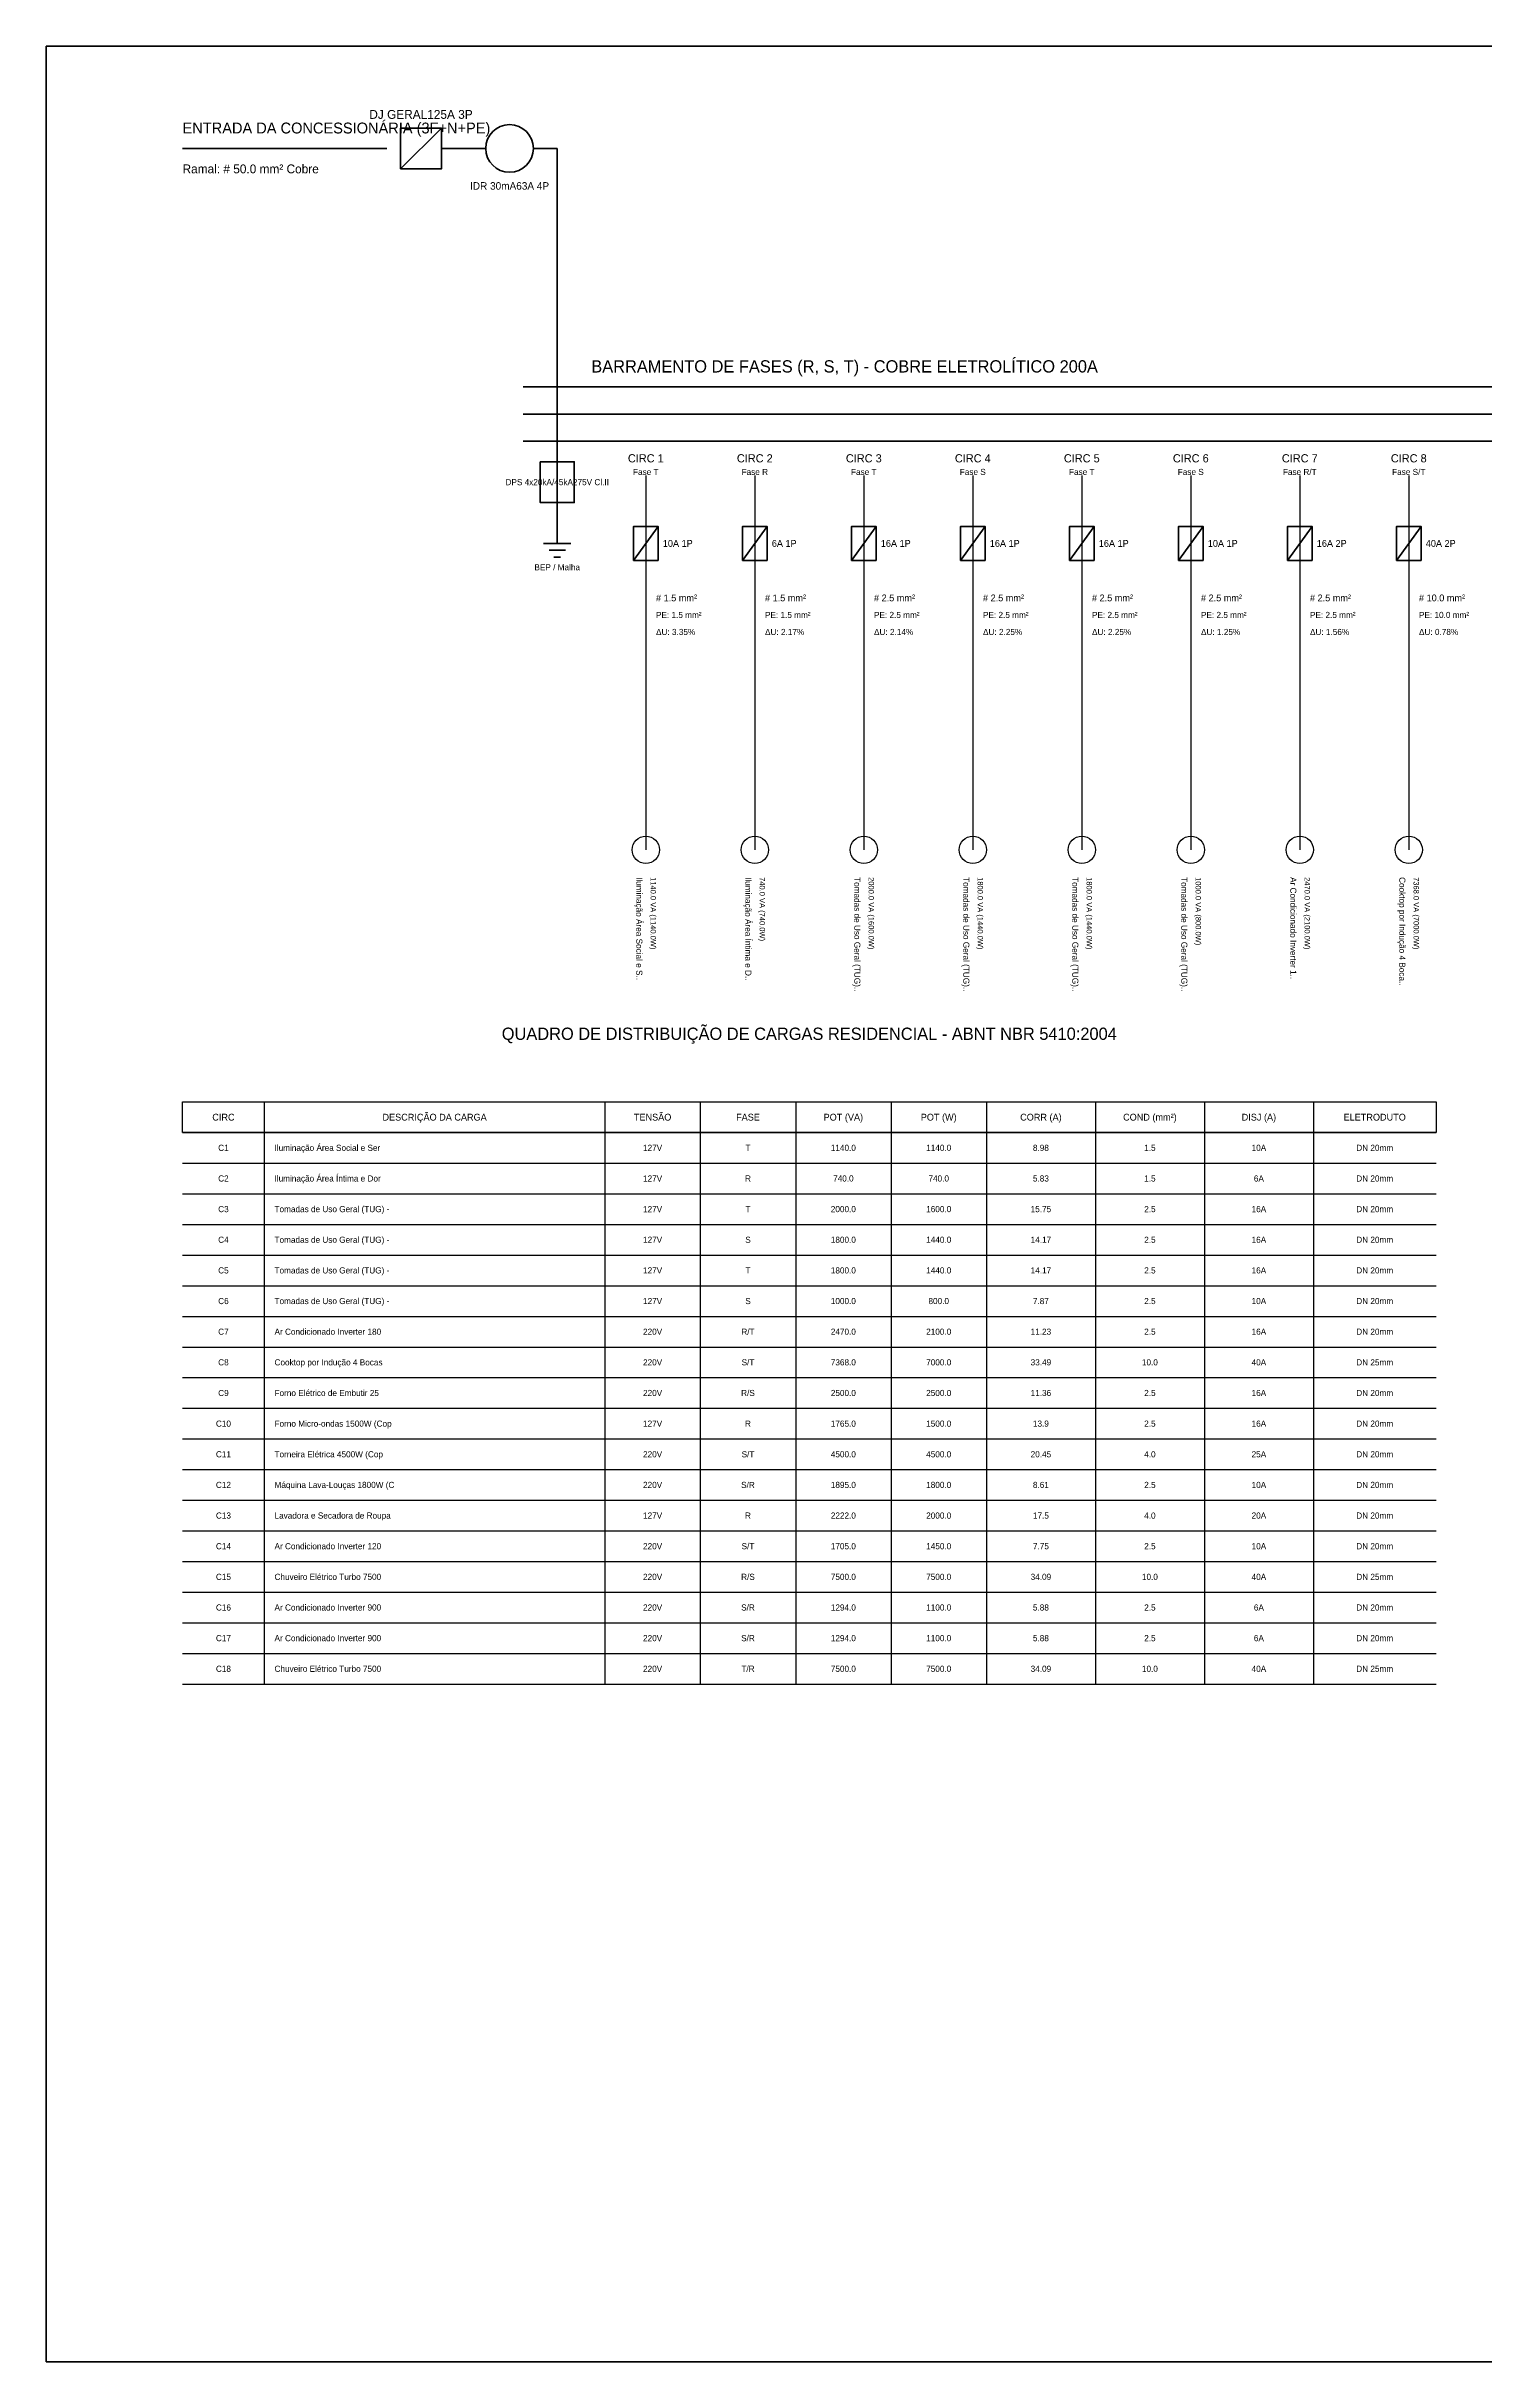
# Model space of a CAD drawing. Header units: metres. Extents: x -2 to 41, y -18.5 to 15.5.
# Drawn here: x -2 to 19.11, y -18.5 to 15.5 of the extents above; entities that cross this region are included whole.
import ezdxf
from ezdxf.enums import TextEntityAlignment as Align

# ---------------------------------------------------------------- set-up
doc = ezdxf.new("R2010")
doc.units = ezdxf.units.M
for name, color, linetype, lineweight in [('PRANCHA_MOLDURA', 7, 'Continuous', 50), ('UNIFILAR_ALIMENTADOR', 1, 'Continuous', 60), ('UNIFILAR_BARRAMENTOS', 4, 'Continuous', 50), ('UNIFILAR_CIRCUITOS', 7, 'Continuous', 30), ('UNIFILAR_DISJUNTORES', 2, 'Continuous', 40), ('UNIFILAR_TABELAS', 8, 'Continuous', 25), ('UNIFILAR_TEXTOS', 7, 'Continuous', 20)]:
    doc.layers.add(name, color=color, linetype=linetype, lineweight=lineweight)

msp = doc.modelspace()

# ---------------------------------------------------------------- linework, layer by layer
at = {"layer": 'PRANCHA_MOLDURA'}
msp.add_lwpolyline([(-2, -18.5), (38.8, -18.5), (38.8, 15.5), (-2, 15.5), (-2, -18.5)], close=True, dxfattribs=at)
at = {"layer": 'UNIFILAR_ALIMENTADOR'}
for p, q in [((0, 14), (3, 14)), ((3.8, 14), (4.45, 14)), ((5.15, 14), (5.5, 14)), ((5.5, 14), (5.5, 10.5))]:
    msp.add_line(p, q, dxfattribs=at)
at = {"layer": 'UNIFILAR_BARRAMENTOS'}
for p, q in [((5, 10.5), (36.8, 10.5)), ((5, 10.1), (36.8, 10.1)), ((5, 9.7), (36.8, 9.7))]:
    msp.add_line(p, q, dxfattribs=at)
at = {"layer": 'UNIFILAR_CIRCUITOS'}
for p, q in [((6.8, 9.2), (6.8, 3.7)), ((8.4, 9.2), (8.4, 3.7)), ((10, 9.2), (10, 3.7)), ((11.6, 9.2), (11.6, 3.7)), ((13.2, 9.2), (13.2, 3.7)), ((14.8, 9.2), (14.8, 3.7)), ((16.4, 9.2), (16.4, 3.7)), ((18, 9.2), (18, 3.7))]:
    msp.add_line(p, q, dxfattribs=at)
for centre in [(6.8, 3.7), (8.4, 3.7), (10, 3.7), (11.6, 3.7), (13.2, 3.7), (14.8, 3.7), (16.4, 3.7), (18, 3.7)]:
    msp.add_circle(centre, 0.2, dxfattribs=at)
at = {"layer": 'UNIFILAR_DISJUNTORES'}
for p, q in [((3.2, 13.7), (3.8, 14.3)), ((5.5, 10.5), (5.5, 8.5)), ((5.3, 8.2), (5.7, 8.2)), ((5.5, 8.5), (5.5, 8.2)), ((6.62, 7.95), (6.98, 8.45)), ((8.22, 7.95), (8.58, 8.45)), ((9.82, 7.95), (10.18, 8.45)), ((11.42, 7.95), (11.78, 8.45)), ((13.02, 7.95), (13.38, 8.45)), ((14.62, 7.95), (14.98, 8.45)), ((16.22, 7.95), (16.58, 8.45)), ((17.82, 7.95), (18.18, 8.45)), ((5.38, 8.1), (5.62, 8.1)), ((5.45, 8), (5.55, 8))]:
    msp.add_line(p, q, dxfattribs=at)
for points in [[(3.2, 13.7), (3.8, 13.7), (3.8, 14.3), (3.2, 14.3), (3.2, 13.7)], [(5.25, 9.4), (5.75, 9.4), (5.75, 8.8), (5.25, 8.8), (5.25, 9.4)], [(6.62, 7.95), (6.98, 7.95), (6.98, 8.45), (6.62, 8.45), (6.62, 7.95)], [(8.22, 7.95), (8.58, 7.95), (8.58, 8.45), (8.22, 8.45), (8.22, 7.95)], [(9.82, 7.95), (10.18, 7.95), (10.18, 8.45), (9.82, 8.45), (9.82, 7.95)], [(11.42, 7.95), (11.78, 7.95), (11.78, 8.45), (11.42, 8.45), (11.42, 7.95)], [(13.02, 7.95), (13.38, 7.95), (13.38, 8.45), (13.02, 8.45), (13.02, 7.95)], [(14.62, 7.95), (14.98, 7.95), (14.98, 8.45), (14.62, 8.45), (14.62, 7.95)], [(16.22, 7.95), (16.58, 7.95), (16.58, 8.45), (16.22, 8.45), (16.22, 7.95)], [(17.82, 7.95), (18.18, 7.95), (18.18, 8.45), (17.82, 8.45), (17.82, 7.95)]]:
    msp.add_lwpolyline(points, close=True, dxfattribs=at)
msp.add_circle((4.8, 14), 0.35, dxfattribs=at)
at = {"layer": 'UNIFILAR_TABELAS'}
for p, q in [((1.2, 0), (1.2, -8.55)), ((6.2, 0), (6.2, -8.55)), ((7.6, 0), (7.6, -8.55)), ((9, 0), (9, -8.55)), ((10.4, 0), (10.4, -8.55)), ((11.8, 0), (11.8, -8.55)), ((13.4, 0), (13.4, -8.55)), ((15, 0), (15, -8.55)), ((16.6, 0), (16.6, -8.55)), ((0, -0.45), (18.4, -0.45)), ((0, -0.9), (18.4, -0.9)), ((0, -1.35), (18.4, -1.35)), ((0, -1.8), (18.4, -1.8)), ((0, -2.25), (18.4, -2.25)), ((0, -2.7), (18.4, -2.7)), ((0, -3.15), (18.4, -3.15)), ((0, -3.6), (18.4, -3.6)), ((0, -4.05), (18.4, -4.05)), ((0, -4.5), (18.4, -4.5)), ((0, -4.95), (18.4, -4.95)), ((0, -5.4), (18.4, -5.4)), ((0, -5.85), (18.4, -5.85)), ((0, -6.3), (18.4, -6.3)), ((0, -6.75), (18.4, -6.75)), ((0, -7.2), (18.4, -7.2)), ((0, -7.65), (18.4, -7.65)), ((0, -8.1), (18.4, -8.1)), ((0, -8.55), (18.4, -8.55))]:
    msp.add_line(p, q, dxfattribs=at)
msp.add_lwpolyline([(0, 0), (18.4, 0), (18.4, -0.45), (0, -0.45), (0, 0)], close=True, dxfattribs=at)

# ---------------------------------------------------------------- texts
at = {"layer": 'UNIFILAR_TEXTOS'}
for s, height, p in [('ENTRADA DA CONCESSIONÁRIA (3F+N+PE)', 0.16, (0, 14.3)), ('Ramal: # 50.0 mm² Cobre', 0.13, (0, 13.7)), ('BARRAMENTO DE FASES (R, S, T) - COBRE ELETROLÍTICO 200A', 0.18, (6, 10.8)), ('10A 1P', 0.1, (7.05, 8.2)), ('6A 1P', 0.1, (8.65, 8.2)), ('16A 1P', 0.1, (10.25, 8.2)), ('16A 1P', 0.1, (11.85, 8.2)), ('16A 1P', 0.1, (13.45, 8.2)), ('10A 1P', 0.1, (15.05, 8.2)), ('16A 2P', 0.1, (16.65, 8.2)), ('40A 2P', 0.1, (18.25, 8.2)), ('# 1.5 mm²', 0.1, (6.95, 7.4)), ('PE: 1.5 mm²', 0.09, (6.95, 7.15)), ('# 1.5 mm²', 0.1, (8.55, 7.4)), ('PE: 1.5 mm²', 0.09, (8.55, 7.15)), ('# 2.5 mm²', 0.1, (10.15, 7.4)), ('PE: 2.5 mm²', 0.09, (10.15, 7.15)), ('# 2.5 mm²', 0.1, (11.75, 7.4)), ('PE: 2.5 mm²', 0.09, (11.75, 7.15)), ('# 2.5 mm²', 0.1, (13.35, 7.4)), ('PE: 2.5 mm²', 0.09, (13.35, 7.15)), ('# 2.5 mm²', 0.1, (14.95, 7.4)), ('PE: 2.5 mm²', 0.09, (14.95, 7.15)), ('# 2.5 mm²', 0.1, (16.55, 7.4)), ('PE: 2.5 mm²', 0.09, (16.55, 7.15)), ('# 10.0 mm²', 0.1, (18.15, 7.4)), ('PE: 10.0 mm²', 0.09, (18.15, 7.15)), ('ΔU: 3.35%', 0.09, (6.95, 6.9)), ('ΔU: 2.17%', 0.09, (8.55, 6.9)), ('ΔU: 2.14%', 0.09, (10.15, 6.9)), ('ΔU: 2.25%', 0.09, (11.75, 6.9)), ('ΔU: 2.25%', 0.09, (13.35, 6.9)), ('ΔU: 1.25%', 0.09, (14.95, 6.9)), ('ΔU: 1.56%', 0.09, (16.55, 6.9)), ('ΔU: 0.78%', 0.09, (18.15, 6.9)), ('Iluminação Área Social e Ser', 0.09, (1.35, -0.675)), ('Iluminação Área Íntima e Dor', 0.09, (1.35, -1.125)), ('Tomadas de Uso Geral (TUG) -', 0.09, (1.35, -1.575)), ('Tomadas de Uso Geral (TUG) -', 0.09, (1.35, -2.025)), ('Tomadas de Uso Geral (TUG) -', 0.09, (1.35, -2.475)), ('Tomadas de Uso Geral (TUG) -', 0.09, (1.35, -2.925)), ('Ar Condicionado Inverter 180', 0.09, (1.35, -3.375)), ('Cooktop por Indução 4 Bocas ', 0.09, (1.35, -3.825)), ('Forno Elétrico de Embutir 25', 0.09, (1.35, -4.275)), ('Forno Micro-ondas 1500W (Cop', 0.09, (1.35, -4.725)), ('Torneira Elétrica 4500W (Cop', 0.09, (1.35, -5.175)), ('Máquina Lava-Louças 1800W (C', 0.09, (1.35, -5.625)), ('Lavadora e Secadora de Roupa', 0.09, (1.35, -6.075)), ('Ar Condicionado Inverter 120', 0.09, (1.35, -6.525)), ('Chuveiro Elétrico Turbo 7500', 0.09, (1.35, -6.975)), ('Ar Condicionado Inverter 900', 0.09, (1.35, -7.425)), ('Ar Condicionado Inverter 900', 0.09, (1.35, -7.875)), ('Chuveiro Elétrico Turbo 7500', 0.09, (1.35, -8.325))]:
    msp.add_text(s, height=height, dxfattribs=at).set_placement(p, align=Align.MIDDLE_LEFT)
for s, height, p in [('DJ GERAL125A 3P', 0.13, (3.5, 14.5)), ('IDR 30mA63A 4P', 0.11, (4.8, 13.45)), ('CIRC 1', 0.12, (6.8, 9.45)), ('Fase T', 0.09, (6.8, 9.25)), ('CIRC 2', 0.12, (8.4, 9.45)), ('Fase R', 0.09, (8.4, 9.25)), ('CIRC 3', 0.12, (10, 9.45)), ('Fase T', 0.09, (10, 9.25)), ('CIRC 4', 0.12, (11.6, 9.45)), ('Fase S', 0.09, (11.6, 9.25)), ('CIRC 5', 0.12, (13.2, 9.45)), ('Fase T', 0.09, (13.2, 9.25)), ('CIRC 6', 0.12, (14.8, 9.45)), ('Fase S', 0.09, (14.8, 9.25)), ('CIRC 7', 0.12, (16.4, 9.45)), ('Fase R/T', 0.09, (16.4, 9.25)), ('CIRC 8', 0.12, (18, 9.45)), ('Fase S/T', 0.09, (18, 9.25)), ('DPS 4x20kA/45kA275V Cl.II', 0.09, (5.5, 9.1)), ('BEP / Malha', 0.09, (5.5, 7.85)), ('QUADRO DE DISTRIBUIÇÃO DE CARGAS RESIDENCIAL - ABNT NBR 5410:2004', 0.18, (9.2, 1)), ('CIRC', 0.1, (0.6, -0.225)), ('DESCRIÇÃO DA CARGA', 0.1, (3.7, -0.225)), ('TENSÃO', 0.1, (6.9, -0.225)), ('FASE', 0.1, (8.3, -0.225)), ('POT (VA)', 0.1, (9.7, -0.225)), ('POT (W)', 0.1, (11.1, -0.225)), ('CORR (A)', 0.1, (12.6, -0.225)), ('COND (mm²)', 0.1, (14.2, -0.225)), ('DISJ (A)', 0.1, (15.8, -0.225)), ('ELETRODUTO', 0.1, (17.5, -0.225)), ('C1', 0.09, (0.6, -0.675)), ('127V', 0.09, (6.9, -0.675)), ('T', 0.09, (8.3, -0.675)), ('1140.0', 0.09, (9.7, -0.675)), ('1140.0', 0.09, (11.1, -0.675)), ('8.98', 0.09, (12.6, -0.675)), ('1.5', 0.09, (14.2, -0.675)), ('10A', 0.09, (15.8, -0.675)), ('DN 20mm', 0.09, (17.5, -0.675)), ('C2', 0.09, (0.6, -1.125)), ('127V', 0.09, (6.9, -1.125)), ('R', 0.09, (8.3, -1.125)), ('740.0', 0.09, (9.7, -1.125)), ('740.0', 0.09, (11.1, -1.125)), ('5.83', 0.09, (12.6, -1.125)), ('1.5', 0.09, (14.2, -1.125)), ('6A', 0.09, (15.8, -1.125)), ('DN 20mm', 0.09, (17.5, -1.125)), ('C3', 0.09, (0.6, -1.575)), ('127V', 0.09, (6.9, -1.575)), ('T', 0.09, (8.3, -1.575)), ('2000.0', 0.09, (9.7, -1.575)), ('1600.0', 0.09, (11.1, -1.575)), ('15.75', 0.09, (12.6, -1.575)), ('2.5', 0.09, (14.2, -1.575)), ('16A', 0.09, (15.8, -1.575)), ('DN 20mm', 0.09, (17.5, -1.575)), ('C4', 0.09, (0.6, -2.025)), ('127V', 0.09, (6.9, -2.025)), ('S', 0.09, (8.3, -2.025)), ('1800.0', 0.09, (9.7, -2.025)), ('1440.0', 0.09, (11.1, -2.025)), ('14.17', 0.09, (12.6, -2.025)), ('2.5', 0.09, (14.2, -2.025)), ('16A', 0.09, (15.8, -2.025)), ('DN 20mm', 0.09, (17.5, -2.025)), ('C5', 0.09, (0.6, -2.475)), ('127V', 0.09, (6.9, -2.475)), ('T', 0.09, (8.3, -2.475)), ('1800.0', 0.09, (9.7, -2.475)), ('1440.0', 0.09, (11.1, -2.475)), ('14.17', 0.09, (12.6, -2.475)), ('2.5', 0.09, (14.2, -2.475)), ('16A', 0.09, (15.8, -2.475)), ('DN 20mm', 0.09, (17.5, -2.475)), ('C6', 0.09, (0.6, -2.925)), ('127V', 0.09, (6.9, -2.925)), ('S', 0.09, (8.3, -2.925)), ('1000.0', 0.09, (9.7, -2.925)), ('800.0', 0.09, (11.1, -2.925)), ('7.87', 0.09, (12.6, -2.925)), ('2.5', 0.09, (14.2, -2.925)), ('10A', 0.09, (15.8, -2.925)), ('DN 20mm', 0.09, (17.5, -2.925)), ('C7', 0.09, (0.6, -3.375)), ('220V', 0.09, (6.9, -3.375)), ('R/T', 0.09, (8.3, -3.375)), ('2470.0', 0.09, (9.7, -3.375)), ('2100.0', 0.09, (11.1, -3.375)), ('11.23', 0.09, (12.6, -3.375)), ('2.5', 0.09, (14.2, -3.375)), ('16A', 0.09, (15.8, -3.375)), ('DN 20mm', 0.09, (17.5, -3.375)), ('C8', 0.09, (0.6, -3.825)), ('220V', 0.09, (6.9, -3.825)), ('S/T', 0.09, (8.3, -3.825)), ('7368.0', 0.09, (9.7, -3.825)), ('7000.0', 0.09, (11.1, -3.825)), ('33.49', 0.09, (12.6, -3.825)), ('10.0', 0.09, (14.2, -3.825)), ('40A', 0.09, (15.8, -3.825)), ('DN 25mm', 0.09, (17.5, -3.825)), ('C9', 0.09, (0.6, -4.275)), ('220V', 0.09, (6.9, -4.275)), ('R/S', 0.09, (8.3, -4.275)), ('2500.0', 0.09, (9.7, -4.275)), ('2500.0', 0.09, (11.1, -4.275)), ('11.36', 0.09, (12.6, -4.275)), ('2.5', 0.09, (14.2, -4.275)), ('16A', 0.09, (15.8, -4.275)), ('DN 20mm', 0.09, (17.5, -4.275)), ('C10', 0.09, (0.6, -4.725)), ('127V', 0.09, (6.9, -4.725)), ('R', 0.09, (8.3, -4.725)), ('1765.0', 0.09, (9.7, -4.725)), ('1500.0', 0.09, (11.1, -4.725)), ('13.9', 0.09, (12.6, -4.725)), ('2.5', 0.09, (14.2, -4.725)), ('16A', 0.09, (15.8, -4.725)), ('DN 20mm', 0.09, (17.5, -4.725)), ('C11', 0.09, (0.6, -5.175)), ('220V', 0.09, (6.9, -5.175)), ('S/T', 0.09, (8.3, -5.175)), ('4500.0', 0.09, (9.7, -5.175)), ('4500.0', 0.09, (11.1, -5.175)), ('20.45', 0.09, (12.6, -5.175)), ('4.0', 0.09, (14.2, -5.175)), ('25A', 0.09, (15.8, -5.175)), ('DN 20mm', 0.09, (17.5, -5.175)), ('C12', 0.09, (0.6, -5.625)), ('220V', 0.09, (6.9, -5.625)), ('S/R', 0.09, (8.3, -5.625)), ('1895.0', 0.09, (9.7, -5.625)), ('1800.0', 0.09, (11.1, -5.625)), ('8.61', 0.09, (12.6, -5.625)), ('2.5', 0.09, (14.2, -5.625)), ('10A', 0.09, (15.8, -5.625)), ('DN 20mm', 0.09, (17.5, -5.625)), ('C13', 0.09, (0.6, -6.075)), ('127V', 0.09, (6.9, -6.075)), ('R', 0.09, (8.3, -6.075)), ('2222.0', 0.09, (9.7, -6.075)), ('2000.0', 0.09, (11.1, -6.075)), ('17.5', 0.09, (12.6, -6.075)), ('4.0', 0.09, (14.2, -6.075)), ('20A', 0.09, (15.8, -6.075)), ('DN 20mm', 0.09, (17.5, -6.075)), ('C14', 0.09, (0.6, -6.525)), ('220V', 0.09, (6.9, -6.525)), ('S/T', 0.09, (8.3, -6.525)), ('1705.0', 0.09, (9.7, -6.525)), ('1450.0', 0.09, (11.1, -6.525)), ('7.75', 0.09, (12.6, -6.525)), ('2.5', 0.09, (14.2, -6.525)), ('10A', 0.09, (15.8, -6.525)), ('DN 20mm', 0.09, (17.5, -6.525)), ('C15', 0.09, (0.6, -6.975)), ('220V', 0.09, (6.9, -6.975)), ('R/S', 0.09, (8.3, -6.975)), ('7500.0', 0.09, (9.7, -6.975)), ('7500.0', 0.09, (11.1, -6.975)), ('34.09', 0.09, (12.6, -6.975)), ('10.0', 0.09, (14.2, -6.975)), ('40A', 0.09, (15.8, -6.975)), ('DN 25mm', 0.09, (17.5, -6.975)), ('C16', 0.09, (0.6, -7.425)), ('220V', 0.09, (6.9, -7.425)), ('S/R', 0.09, (8.3, -7.425)), ('1294.0', 0.09, (9.7, -7.425)), ('1100.0', 0.09, (11.1, -7.425)), ('5.88', 0.09, (12.6, -7.425)), ('2.5', 0.09, (14.2, -7.425)), ('6A', 0.09, (15.8, -7.425)), ('DN 20mm', 0.09, (17.5, -7.425)), ('C17', 0.09, (0.6, -7.875)), ('220V', 0.09, (6.9, -7.875)), ('S/R', 0.09, (8.3, -7.875)), ('1294.0', 0.09, (9.7, -7.875)), ('1100.0', 0.09, (11.1, -7.875)), ('5.88', 0.09, (12.6, -7.875)), ('2.5', 0.09, (14.2, -7.875)), ('6A', 0.09, (15.8, -7.875)), ('DN 20mm', 0.09, (17.5, -7.875)), ('C18', 0.09, (0.6, -8.325)), ('220V', 0.09, (6.9, -8.325)), ('T/R', 0.09, (8.3, -8.325)), ('7500.0', 0.09, (9.7, -8.325)), ('7500.0', 0.09, (11.1, -8.325)), ('34.09', 0.09, (12.6, -8.325)), ('10.0', 0.09, (14.2, -8.325)), ('40A', 0.09, (15.8, -8.325)), ('DN 25mm', 0.09, (17.5, -8.325))]:
    msp.add_text(s, height=height, dxfattribs=at).set_placement(p, align=Align.MIDDLE_CENTER)
for s, height, p in [('Iluminação Área Social e S..', 0.09, (6.75, 3.3)), ('1140.0 VA (1140.0W)', 0.08, (6.95, 3.3)), ('Iluminação Área Íntima e D..', 0.09, (8.35, 3.3)), ('740.0 VA (740.0W)', 0.08, (8.55, 3.3)), ('Tomadas de Uso Geral (TUG)..', 0.09, (9.95, 3.3)), ('2000.0 VA (1600.0W)', 0.08, (10.15, 3.3)), ('Tomadas de Uso Geral (TUG)..', 0.09, (11.55, 3.3)), ('1800.0 VA (1440.0W)', 0.08, (11.75, 3.3)), ('Tomadas de Uso Geral (TUG)..', 0.09, (13.15, 3.3)), ('1800.0 VA (1440.0W)', 0.08, (13.35, 3.3)), ('Tomadas de Uso Geral (TUG)..', 0.09, (14.75, 3.3)), ('1000.0 VA (800.0W)', 0.08, (14.95, 3.3)), ('Ar Condicionado Inverter 1..', 0.09, (16.35, 3.3)), ('2470.0 VA (2100.0W)', 0.08, (16.55, 3.3)), ('Cooktop por Indução 4 Boca..', 0.09, (17.95, 3.3)), ('7368.0 VA (7000.0W)', 0.08, (18.15, 3.3))]:
    msp.add_text(s, height=height, rotation=270, dxfattribs=at).set_placement(p, align=Align.TOP_LEFT)

doc.saveas('drawing.dxf')
